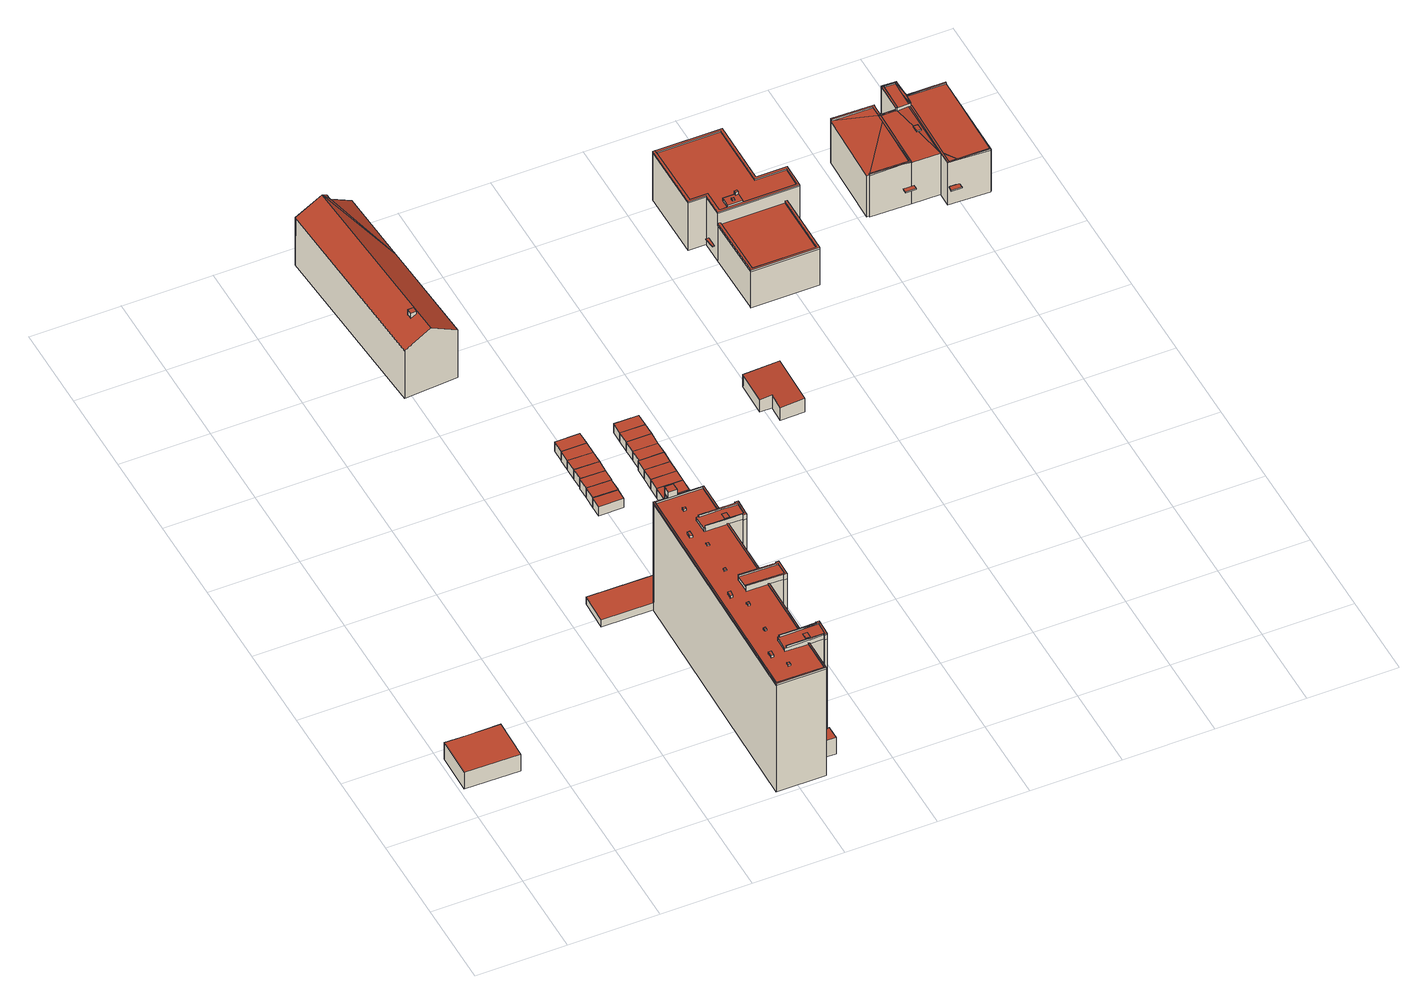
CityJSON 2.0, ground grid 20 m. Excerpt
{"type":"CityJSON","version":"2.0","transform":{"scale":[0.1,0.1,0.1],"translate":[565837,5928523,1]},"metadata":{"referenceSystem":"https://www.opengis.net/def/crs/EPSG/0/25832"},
"CityObjects":{
"building1":{"type":"Building","attributes":{"Grundfläche 2D":"113.666147","Grundhöhe NN":"2.734"},"geometry":[{"type":"Solid","lod":"3","boundaries":[[[[0,1,2,3,4]],[[5,6,4,3]],[[6,7,8,1,0,4]],[[8,9,2,1]],[[9,5,3,2]],[[9,8,7,6,5]]]],"semantics":{"surfaces":[{"type":"RoofSurface"},{"type":"WallSurface"},{"type":"GroundSurface"}],"values":[[0,1,1,1,1,2]]}}]},
"building2":{"type":"Building","attributes":{"Grundfläche 2D":"804.784522","Grundhöhe NN":"1.967"},"children":["building2-1","building2-2","building2-3","building2-4","building2-5","building2-6","building2-7","building2-8","building2-9","building2-10","building2-11","building2-12","building2-13","building2-14","building2-15","building2-16","building2-17"],"geometry":[{"type":"MultiSurface","lod":"3","boundaries":[[[10,11,12,13,14,15,16,17,18,19,20,21,22],[23,24,25,26,27,28,29,30]],[[31,32,33,34,35,36,37,38,39,40,41,42,43,44,45,46]],[[47,48,49,50]],[[51,52,53,54,55,56,57,58,59,60,61,62,63,64,65,66,57,67,68,69,70,71]],[[66,58,57]],[[72,73,74,75]],[[76,77,78,79,80,81,82,83,84,85,86,87,88,89,90,91,92,93,94,95,96,97,98,99]],[[100,101,102,103,104,105,106,107,108,109]],[[110,111,112,113,114,115,116,117,118,119]],[[120,121,122,123,124,125,126]],[[127,128,129,130,131,132,133,134]],[[135,136,137,138,139,140]],[[135,140,141,142]],[[143,79,78,12,11,144,145,142,141,80,146]],[[78,77,13,12]],[[31,46,147,148,149,150,151,14,13,77,76]],[[149,148,152,153]],[[153,152,154,155]],[[155,154,138,137]],[[76,99,32,31]],[[33,32,99,98]],[[34,33,98,97]],[[97,96,35,34]],[[36,35,96,95]],[[156,157,38,37]],[[39,38,157,74]],[[158,43,42,73]],[[158,159,44,43]],[[159,160,45,44]],[[160,147,46,45]],[[85,84,50,49]],[[52,94,93,53]],[[93,92,54,53]],[[91,55,54,92]],[[100,109,161,162]],[[101,100,162,163]],[[102,101,163,164]],[[133,147,160,165,166,134]],[[147,133,132,148]],[[148,132,131,152]],[[152,131,130,154]],[[167,138,154,130,129,168]],[[169,140,139,138,167,170]],[[141,140,169,171]],[[80,141,171,172]],[[118,81,80,172,173,119]],[[81,118,117,174]],[[174,117,116,175]],[[176,177,175,116,115,114]],[[178,179,180,176,114,113,181]],[[182,179,178,183]],[[184,182,183,185]],[[88,184,185,186]],[[108,89,88,186,161,109]],[[89,108,107,187]],[[188,189,187,107,106,105]],[[190,191,188,105,104,103]],[[192,193,194,195,196,190,103,102,164]],[[197,194,193,198]],[[199,197,198,200]],[[156,199,200,201]],[[157,156,201,202]],[[74,157,202,203]],[[74,203,204,124,75]],[[75,124,123,72]],[[72,123,122,73]],[[73,122,121,158]],[[158,121,205,206,159]],[[160,159,206,165]],[[110,119,173,207]],[[208,112,111,110,207,209]],[[113,112,208,181]],[[125,124,204,210]],[[126,125,210,211]],[[120,126,211,212]],[[205,121,120,212]],[[127,134,166,213]],[[128,127,213,214]],[[129,128,214,168]],[[200,198,193,192,164,163,162,161,186,185,183,178,181,208,209,207,173,172,171,169,170,167,168,214,213,166,165,206,205,212,211,210,204,203,202,201]]],"semantics":{"surfaces":[{"type":"RoofSurface"},{"type":"WallSurface"},{"type":"GroundSurface"}],"values":[0,0,0,0,0,0,0,0,0,0,0,1,1,1,1,1,1,1,1,1,1,1,1,1,1,1,1,1,1,1,1,1,1,1,1,1,1,1,1,1,1,1,1,1,1,1,1,1,1,1,1,1,1,1,1,1,1,1,1,1,1,1,1,1,1,1,1,1,1,1,1,1,1,1,1,1,1,1,1,2]}}]},
"building2-1":{"type":"BuildingInstallation","parents":["building2"],"geometry":[{"type":"MultiSurface","lod":"3","boundaries":[[[215,216,217,218]],[[88,89,216,215]],[[90,87,218,217]]],"semantics":{"surfaces":[{"type":"RoofSurface"},{"type":"WallSurface"}],"values":[0,1,1]}}]},
"building2-2":{"type":"BuildingInstallation","parents":["building2"],"geometry":[{"type":"MultiSurface","lod":"3","boundaries":[[[219,220,221,222]],[[222,221,223,224]],[[219,222,224,225]],[[220,219,225,226]],[[221,220,226,223]]],"semantics":{"surfaces":[{"type":"RoofSurface"},{"type":"WallSurface"}],"values":[0,1,1,1,1]}}]},
"building2-3":{"type":"BuildingInstallation","parents":["building2"],"geometry":[{"type":"MultiSurface","lod":"3","boundaries":[[[227,228,229,230]],[[230,229,231,232]],[[227,230,232,233]],[[228,227,233,234]],[[229,228,234,231]]],"semantics":{"surfaces":[{"type":"RoofSurface"},{"type":"WallSurface"}],"values":[0,1,1,1,1]}}]},
"building2-4":{"type":"BuildingInstallation","parents":["building2"],"geometry":[{"type":"MultiSurface","lod":"3","boundaries":[[[235,236,237,238,239,240,241,242,243,244,245,246,247,248,249,250]],[[245,244,86,85,49]],[[246,245,49,48]],[[247,246,48,47]],[[248,247,47,50]],[[248,50,84,83,249]],[[251,81,174,236,235,250,249,83,82,252]],[[236,174,175,237]],[[239,238,237,175,177,176]],[[241,240,239,176,180,179]],[[241,179,182,242]],[[242,182,184,243]],[[218,87,86,244,243,184,88,215]]],"semantics":{"surfaces":[{"type":"RoofSurface"},{"type":"WallSurface"}],"values":[0,1,1,1,1,1,1,1,1,1,1,1,1]}}]},
"building2-5":{"type":"BuildingInstallation","parents":["building2"],"geometry":[{"type":"MultiSurface","lod":"3","boundaries":[[[253,254,255,256,257,258,259,260,261,262,263,264,265,266,267,268,269,270]],[[264,263,11,10]],[[265,264,10,22]],[[22,21,265]],[[21,20,265]],[[266,265,20,19]],[[17,267,266,19,18]],[[267,17,16]],[[268,267,16,15]],[[269,268,15,14]],[[14,151,150,149,254,253,270,269]],[[149,153,255,254]],[[153,155,256,255]],[[155,137,257,256]],[[137,136,135,259,258,257]],[[135,142,260,259]],[[142,145,144,11,263,262,261,260]]],"semantics":{"surfaces":[{"type":"RoofSurface"},{"type":"WallSurface"}],"values":[0,1,1,1,1,1,1,1,1,1,1,1,1,1,1,1,1]}}]},
"building2-6":{"type":"BuildingInstallation","parents":["building2"],"geometry":[{"type":"MultiSurface","lod":"3","boundaries":[[[271,272,273,274]],[[272,271,275,276]],[[274,273,277,278]],[[271,274,278,275]],[[273,272,276,277]]],"semantics":{"surfaces":[{"type":"RoofSurface"},{"type":"WallSurface"}],"values":[0,1,1,1,1]}}]},
"building2-7":{"type":"BuildingInstallation","parents":["building2"],"geometry":[{"type":"MultiSurface","lod":"3","boundaries":[[[279,280,281,282]],[[282,281,283,284]],[[279,282,284,285]],[[280,279,285,286]],[[281,280,286,283]]],"semantics":{"surfaces":[{"type":"RoofSurface"},{"type":"WallSurface"}],"values":[0,1,1,1,1]}}]},
"building2-8":{"type":"BuildingInstallation","parents":["building2"],"geometry":[{"type":"MultiSurface","lod":"3","boundaries":[[[287,288,289,290]],[[290,289,291,292]],[[287,290,292,293]],[[288,287,293,294]],[[289,288,294,291]]],"semantics":{"surfaces":[{"type":"RoofSurface"},{"type":"WallSurface"}],"values":[0,1,1,1,1]}}]},
"building2-9":{"type":"BuildingInstallation","parents":["building2"],"geometry":[{"type":"MultiSurface","lod":"3","boundaries":[[[295,30,29,296]],[[27,26,296,29,28]],[[295,296,26,25]],[[23,30,295,25,24]]],"semantics":{"surfaces":[{"type":"RoofSurface"},{"type":"WallSurface"}],"values":[0,1,1,1]}}]},
"building2-10":{"type":"BuildingInstallation","parents":["building2"],"geometry":[{"type":"MultiSurface","lod":"3","boundaries":[[[297,298,299,300,301]],[[63,62,299,298,65,64]],[[300,299,62,61]],[[59,58,66,297,301,300,61,60]],[[298,297,66,65]]],"semantics":{"surfaces":[{"type":"RoofSurface"},{"type":"WallSurface"}],"values":[0,1,1,1,1]}}]},
"building2-11":{"type":"BuildingInstallation","parents":["building2"],"geometry":[{"type":"MultiSurface","lod":"3","boundaries":[[[302,303,304,305]],[[305,304,306,307]],[[302,305,307,308]],[[303,302,308,309]],[[304,303,309,306]]],"semantics":{"surfaces":[{"type":"RoofSurface"},{"type":"WallSurface"}],"values":[0,1,1,1,1]}}]},
"building2-12":{"type":"BuildingInstallation","parents":["building2"],"geometry":[{"type":"MultiSurface","lod":"3","boundaries":[[[310,311,312,313]],[[313,312,314,315]],[[310,313,315,316]],[[311,310,316,317]],[[312,311,317,314]]],"semantics":{"surfaces":[{"type":"RoofSurface"},{"type":"WallSurface"}],"values":[0,1,1,1,1]}}]},
"building2-13":{"type":"BuildingInstallation","parents":["building2"],"geometry":[{"type":"MultiSurface","lod":"3","boundaries":[[[146,251,252,143]],[[80,81,251,146]],[[82,79,143,252]]],"semantics":{"surfaces":[{"type":"RoofSurface"},{"type":"WallSurface"}],"values":[0,1,1]}}]},
"building2-14":{"type":"BuildingInstallation","parents":["building2"],"geometry":[{"type":"MultiSurface","lod":"3","boundaries":[[[318,319,320,321,322,323,324,325,326,327,328,329,330,331,332,333,334,335,336]],[[323,322,52,51]],[[70,69,68,325,324,323,51,71]],[[326,325,68,67]],[[326,67,57]],[[327,326,57,56]],[[328,327,56,55]],[[91,90,217,216,89,187,331,330,329,328,55]],[[333,332,331,187,189,188]],[[335,334,333,188,191,190]],[[195,194,319,318,336,335,190,196]],[[319,194,197,320]],[[320,197,199,321]],[[156,37,36,95,94,52,322,321,199]]],"semantics":{"surfaces":[{"type":"RoofSurface"},{"type":"WallSurface"}],"values":[0,1,1,1,1,1,1,1,1,1,1,1,1,1]}}]},
"building2-15":{"type":"BuildingInstallation","parents":["building2"],"geometry":[{"type":"MultiSurface","lod":"3","boundaries":[[[337,338,339,340]],[[340,339,341,342]],[[337,340,342,343]],[[338,337,343,344]],[[339,338,344,341]]],"semantics":{"surfaces":[{"type":"RoofSurface"},{"type":"WallSurface"}],"values":[0,1,1,1,1]}}]},
"building2-16":{"type":"BuildingInstallation","parents":["building2"],"geometry":[{"type":"MultiSurface","lod":"3","boundaries":[[[345,346,347,348,349]],[[75,72,345,349]],[[73,42,41,347,346,345,72]],[[347,41,40,348]],[[39,74,75,349,348,40]]],"semantics":{"surfaces":[{"type":"RoofSurface"},{"type":"WallSurface"}],"values":[0,1,1,1,1]}}]},
"building2-17":{"type":"BuildingInstallation","parents":["building2"],"geometry":[{"type":"MultiSurface","lod":"3","boundaries":[[[350,351,352,353]],[[353,352,354,355]],[[350,353,355,356]],[[351,350,356,357]],[[352,351,357,354]]],"semantics":{"surfaces":[{"type":"RoofSurface"},{"type":"WallSurface"}],"values":[0,1,1,1,1]}}]},
"building3":{"type":"Building","attributes":{"Grundfläche 2D":"14.463329","Grundhöhe NN":"2.059"},"geometry":[{"type":"Solid","lod":"3","boundaries":[[[[358,359,360,361]],[[362,363,361,360]],[[363,364,358,361]],[[364,365,359,358]],[[365,362,360,359]],[[365,364,363,362]]]],"semantics":{"surfaces":[{"type":"RoofSurface"},{"type":"WallSurface"},{"type":"GroundSurface"}],"values":[[0,1,1,1,1,2]]}}]},
"building4":{"type":"Building","attributes":{"Grundfläche 2D":"16.097589","Grundhöhe NN":"2.070"},"geometry":[{"type":"Solid","lod":"3","boundaries":[[[[366,367,368,369]],[[370,362,369,368]],[[362,365,366,369]],[[365,371,367,366]],[[371,370,368,367]],[[371,365,362,370]]]],"semantics":{"surfaces":[{"type":"RoofSurface"},{"type":"WallSurface"},{"type":"GroundSurface"}],"values":[[0,1,1,1,1,2]]}}]},
"building5":{"type":"Building","attributes":{"Grundfläche 2D":"16.093532","Grundhöhe NN":"2.133"},"geometry":[{"type":"Solid","lod":"3","boundaries":[[[[372,373,374,375,368,376]],[[377,378,375,374,373,372,379,380]],[[368,375,378,370]],[[376,368,370,381]],[[372,376,381,379]],[[378,377,380,379,381,370]]]],"semantics":{"surfaces":[{"type":"RoofSurface"},{"type":"WallSurface"},{"type":"GroundSurface"}],"values":[[0,1,1,1,1,2]]}}]},
"building6":{"type":"Building","attributes":{"Grundfläche 2D":"510.493209","Grundhöhe NN":"2.118"},"children":["building6-1","building6-2","building6-3","building6-4"],"geometry":[{"type":"Solid","lod":"3","boundaries":[[[[382,383,384,385,386]],[[387,385,384]],[[388,387,384]],[[389,385,387]],[[390,391,382,386,385]],[[388,384,383,392,393]],[[387,388,393,394]],[[389,387,394,395]],[[390,385,389,395,396]],[[391,390,396,397]],[[392,383,382,391,397]],[[396,395,394,393,392,397]]]],"semantics":{"surfaces":[{"type":"RoofSurface"},{"type":"WallSurface"},{"type":"GroundSurface"}],"values":[[0,0,0,0,0,1,1,1,1,1,1,2]]}}]},
"building6-1":{"type":"BuildingInstallation","parents":["building6"],"geometry":[{"type":"MultiSurface","lod":"3","boundaries":[[[398,399,400,401]],[[401,400,402,403]],[[398,401,403,404]],[[399,398,404,405]],[[400,399,405,402]]],"semantics":{"surfaces":[{"type":"RoofSurface"},{"type":"WallSurface"}],"values":[0,1,1,1,1]}}]},
"building6-2":{"type":"BuildingInstallation","parents":["building6"],"geometry":[{"type":"MultiSurface","lod":"3","boundaries":[[[406,407,408,409]],[[410,411,408,407]],[[412,410,407,406]],[[411,413,409,408]],[[413,412,406,409]],[[410,412,413,411]]],"semantics":{"surfaces":[{"type":"RoofSurface"},{"type":"WallSurface"},{"type":"OuterCeilingSurface"}],"values":[0,1,1,1,1,2]}}]},
"building6-3":{"type":"BuildingInstallation","parents":["building6"],"geometry":[{"type":"MultiSurface","lod":"3","boundaries":[[[414,415,416,417]],[[418,419,414,417]],[[420,421,416,415]],[[421,418,417,416]],[[419,420,415,414]],[[420,419,418,421]]],"semantics":{"surfaces":[{"type":"RoofSurface"},{"type":"WallSurface"},{"type":"OuterCeilingSurface"}],"values":[0,1,1,1,1,2]}}]},
"building6-4":{"type":"BuildingInstallation","parents":["building6"],"geometry":[{"type":"MultiSurface","lod":"3","boundaries":[[[422,423,424,425]],[[424,423,426,427]],[[425,424,427,428]],[[422,425,428,429]],[[423,422,429,426]],[[426,429,428,427]]],"semantics":{"surfaces":[{"type":"RoofSurface"},{"type":"WallSurface"},{"type":"OuterCeilingSurface"}],"values":[0,1,1,1,1,2]}}]},
"building7":{"type":"Building","attributes":{"Grundfläche 2D":"15.277934","Grundhöhe NN":"2.157"},"geometry":[{"type":"Solid","lod":"3","boundaries":[[[[430,431,374,373,372]],[[432,433,374,431]],[[433,434,435,372,373,374]],[[435,436,430,372]],[[436,432,431,430]],[[434,433,432,436,435]]]],"semantics":{"surfaces":[{"type":"RoofSurface"},{"type":"WallSurface"},{"type":"GroundSurface"}],"values":[[0,1,1,1,1,2]]}}]},
"building8":{"type":"Building","attributes":{"Grundfläche 2D":"15.981562","Grundhöhe NN":"2.160"},"geometry":[{"type":"Solid","lod":"3","boundaries":[[[[430,437,438,431]],[[439,432,431,438]],[[432,436,430,431]],[[436,440,437,430]],[[440,439,438,437]],[[440,436,432,439]]]],"semantics":{"surfaces":[{"type":"RoofSurface"},{"type":"WallSurface"},{"type":"GroundSurface"}],"values":[[0,1,1,1,1,2]]}}]},
"building9":{"type":"Building","attributes":{"Grundfläche 2D":"15.762046","Grundhöhe NN":"2.227"},"geometry":[{"type":"Solid","lod":"3","boundaries":[[[[437,441,442,438]],[[443,439,438,442]],[[439,440,437,438]],[[440,444,441,437]],[[444,443,442,441]],[[444,440,439,443]]]],"semantics":{"surfaces":[{"type":"RoofSurface"},{"type":"WallSurface"},{"type":"GroundSurface"}],"values":[[0,1,1,1,1,2]]}}]},
"building10":{"type":"Building","attributes":{"Grundfläche 2D":"16.233964","Grundhöhe NN":"2.291"},"geometry":[{"type":"Solid","lod":"3","boundaries":[[[[445,446,442,441]],[[447,448,441,442]],[[448,449,445,441]],[[449,450,446,445]],[[450,447,442,446]],[[450,449,448,447]]]],"semantics":{"surfaces":[{"type":"RoofSurface"},{"type":"WallSurface"},{"type":"GroundSurface"}],"values":[[0,1,1,1,1,2]]}}]},
"building11":{"type":"Building","attributes":{"Grundfläche 2D":"15.268965","Grundhöhe NN":"2.030"},"geometry":[{"type":"Solid","lod":"3","boundaries":[[[[451,452,453,454]],[[455,456,454,453]],[[456,457,451,454]],[[457,458,452,451]],[[458,455,453,452]],[[458,457,456,455]]]],"semantics":{"surfaces":[{"type":"RoofSurface"},{"type":"WallSurface"},{"type":"GroundSurface"}],"values":[[0,1,1,1,1,2]]}}]},
"building12":{"type":"Building","attributes":{"Grundfläche 2D":"15.993526","Grundhöhe NN":"2.028"},"geometry":[{"type":"Solid","lod":"3","boundaries":[[[[452,459,460,453]],[[461,455,453,460]],[[455,458,452,453]],[[458,462,459,452]],[[462,461,460,459]],[[462,458,455,461]]]],"semantics":{"surfaces":[{"type":"RoofSurface"},{"type":"WallSurface"},{"type":"GroundSurface"}],"values":[[0,1,1,1,1,2]]}}]},
"building13":{"type":"Building","attributes":{"Grundfläche 2D":"15.921658","Grundhöhe NN":"2.071"},"geometry":[{"type":"Solid","lod":"3","boundaries":[[[[460,459,463,464]],[[465,466,464,463]],[[466,467,460,464]],[[467,468,459,460]],[[468,465,463,459]],[[468,467,466,465]]]],"semantics":{"surfaces":[{"type":"RoofSurface"},{"type":"WallSurface"},{"type":"GroundSurface"}],"values":[[0,1,1,1,1,2]]}}]},
"building14":{"type":"Building","attributes":{"Grundfläche 2D":"16.288158","Grundhöhe NN":"2.124"},"geometry":[{"type":"Solid","lod":"3","boundaries":[[[[464,463,469,470]],[[471,472,470,469]],[[472,466,464,470]],[[466,465,463,464]],[[465,471,469,463]],[[465,466,472,471]]]],"semantics":{"surfaces":[{"type":"RoofSurface"},{"type":"WallSurface"},{"type":"GroundSurface"}],"values":[[0,1,1,1,1,2]]}}]},
"building15":{"type":"Building","attributes":{"Grundfläche 2D":"15.994988","Grundhöhe NN":"2.147"},"geometry":[{"type":"Solid","lod":"3","boundaries":[[[[473,474,470,469]],[[474,473,475,476]],[[470,474,476,472]],[[469,470,472,471]],[[473,469,471,475]],[[476,475,471,472]]]],"semantics":{"surfaces":[{"type":"RoofSurface"},{"type":"WallSurface"},{"type":"GroundSurface"}],"values":[[0,1,1,1,1,2]]}}]},
"building16":{"type":"Building","attributes":{"Grundfläche 2D":"15.377897","Grundhöhe NN":"2.152"},"geometry":[{"type":"Solid","lod":"3","boundaries":[[[[473,477,478,479]],[[480,481,479,478]],[[481,482,473,479]],[[482,483,477,473]],[[483,480,478,477]],[[483,482,481,480]]]],"semantics":{"surfaces":[{"type":"RoofSurface"},{"type":"WallSurface"},{"type":"GroundSurface"}],"values":[[0,1,1,1,1,2]]}}]},
"building17":{"type":"Building","attributes":{"Grundfläche 2D":"15.937960","Grundhöhe NN":"2.152"},"geometry":[{"type":"Solid","lod":"3","boundaries":[[[[478,477,484,485]],[[486,487,485,484]],[[487,480,478,485]],[[480,483,477,478]],[[483,486,484,477]],[[483,480,487,486]]]],"semantics":{"surfaces":[{"type":"RoofSurface"},{"type":"WallSurface"},{"type":"GroundSurface"}],"values":[[0,1,1,1,1,2]]}}]},
"building18":{"type":"Building","attributes":{"Grundfläche 2D":"15.546460","Grundhöhe NN":"2.162"},"geometry":[{"type":"Solid","lod":"3","boundaries":[[[[484,488,489,485]],[[490,487,485,489]],[[487,486,484,485]],[[486,491,488,484]],[[491,490,489,488]],[[491,486,487,490]]]],"semantics":{"surfaces":[{"type":"RoofSurface"},{"type":"WallSurface"},{"type":"GroundSurface"}],"values":[[0,1,1,1,1,2]]}}]},
"building19":{"type":"Building","attributes":{"Grundfläche 2D":"15.468895","Grundhöhe NN":"2.178"},"geometry":[{"type":"Solid","lod":"3","boundaries":[[[[492,489,488,493]],[[491,494,493,488]],[[494,495,492,493]],[[495,490,489,492]],[[490,491,488,489]],[[490,495,494,491]]]],"semantics":{"surfaces":[{"type":"RoofSurface"},{"type":"WallSurface"},{"type":"GroundSurface"}],"values":[[0,1,1,1,1,2]]}}]},
"building20":{"type":"Building","attributes":{"Grundfläche 2D":"82.353135","Grundhöhe NN":"2.206"},"geometry":[{"type":"Solid","lod":"3","boundaries":[[[[496,497,498,499,500,501]],[[502,503,501,500]],[[503,504,496,501]],[[504,505,497,496]],[[505,506,498,497]],[[506,507,499,498]],[[507,502,500,499]],[[507,506,505,504,503,502]]]],"semantics":{"surfaces":[{"type":"RoofSurface"},{"type":"WallSurface"},{"type":"GroundSurface"}],"values":[[0,1,1,1,1,1,1,2]]}}]},
"building21":{"type":"Building","attributes":{"Grundfläche 2D":"550.740659","Grundhöhe NN":"2.270"},"children":["building21-1","building21-2","building21-3","building21-4","building21-5"],"geometry":[{"type":"MultiSurface","lod":"3","boundaries":[[[508,509,510,511,512,513,514,515,516,517,518]],[[519,520,521,522,523,512,511,524,525,526,527,528,517,516]],[[529,530,531,532,533,534,535,536,537]],[[538,539,540,541,542,543,544,545,546,547]],[[548,549,550,551]],[[513,512,539,538]],[[538,547,514,513]],[[547,546,515,514]],[[516,515,546,545]],[[552,518,517,553]],[[552,554,508,518]],[[555,509,508,554]],[[555,556,557,511,510,509]],[[558,559,525,524]],[[559,560,526,525]],[[560,561,527,526]],[[561,562,528,527]],[[562,553,517,528]],[[519,516,545,544]],[[520,543,542,521]],[[542,541,522,521]],[[541,540,523,522]],[[540,539,512,523]],[[557,558,524,511]],[[549,548,537,536,563,564,565,562,561,532,531]],[[566,567,568,534,533,532]],[[568,569,535,534]],[[569,563,536,535]],[[529,537,548,551]],[[530,529,551,550]],[[531,530,550,549]],[[570,558,557,556,555,571,572]],[[559,558,570,573]],[[560,559,573,574]],[[532,561,560,574,575,566]],[[576,552,553,562,565,577]],[[554,552,576,578]],[[555,554,578,571]],[[579,568,567,566,575,580]],[[569,568,579,581]],[[563,569,581,564]],[[570,572,571,578,576,577,565,564,581,579,580,575,574,573]]],"semantics":{"surfaces":[{"type":"RoofSurface"},{"type":"WallSurface"},{"type":"GroundSurface"}],"values":[0,0,0,0,0,1,1,1,1,1,1,1,1,1,1,1,1,1,1,1,1,1,1,1,1,1,1,1,1,1,1,1,1,1,1,1,1,1,1,1,1,2]}}]},
"building21-1":{"type":"BuildingInstallation","parents":["building21"],"geometry":[{"type":"MultiSurface","lod":"3","boundaries":[[[582,583,584,585]]],"semantics":{"surfaces":[{"type":"RoofSurface"}],"values":[0]}}]},
"building21-2":{"type":"BuildingInstallation","parents":["building21"],"geometry":[{"type":"MultiSurface","lod":"3","boundaries":[[[586,587,588,589]],[[589,588,590,591]],[[591,592,593,594,586,589]],[[594,595,587,586]],[[596,590,588,587,595,597]]],"semantics":{"surfaces":[{"type":"RoofSurface"},{"type":"WallSurface"}],"values":[0,1,1,1,1]}}]},
"building21-3":{"type":"BuildingInstallation","parents":["building21"],"geometry":[{"type":"MultiSurface","lod":"3","boundaries":[[[592,591,590,596,598,599,600,601],[602,603,604,605]],[[520,519,600,599]],[[544,606,601,600,519]],[[597,607,598,596]],[[601,606,593,592]],[[543,520,599,598,607]]],"semantics":{"surfaces":[{"type":"RoofSurface"},{"type":"WallSurface"}],"values":[0,1,1,1,1,1]}}]},
"building21-4":{"type":"BuildingInstallation","parents":["building21"],"geometry":[{"type":"MultiSurface","lod":"3","boundaries":[[[608,609,610,611]],[[608,611,602,605]],[[611,610,603,602]],[[609,608,605,604]],[[610,609,604,603]]],"semantics":{"surfaces":[{"type":"RoofSurface"},{"type":"WallSurface"}],"values":[0,1,1,1,1]}}]},
"building21-5":{"type":"BuildingInstallation","parents":["building21"],"geometry":[{"type":"MultiSurface","lod":"3","boundaries":[[[612,613,614,615]],[[616,617,615,614]],[[617,618,612,615]],[[618,619,613,612]],[[619,616,614,613]],[[619,618,617,616]]],"semantics":{"surfaces":[{"type":"RoofSurface"},{"type":"WallSurface"},{"type":"OuterCeilingSurface"}],"values":[0,1,1,1,1,2]}}]},
"building22":{"type":"Building","attributes":{"Grundfläche 2D":"468.196550","Grundhöhe NN":"1.621"},"children":["building22-1","building22-2","building22-3","building22-4","building22-5","building22-6","building22-7","building22-8","building22-9"],"geometry":[{"type":"Solid","lod":"3","boundaries":[[[[620,621,622,623,624,625,626,627,628,629,630,631,632,633,634]],[[626,635,636]],[[627,626,636,629,628]],[[637,638,639]],[[621,620,634,640,641,642,643,637,644,645,646,647]],[[622,621,647,646,648,649,650]],[[643,642,641,640,634,633,651,638,637]],[[652,653,654]],[[653,655,654]],[[652,656,635,657,658,659,660,661,653]],[[657,662,658]],[[663,658,662]],[[661,660,664,653]],[[665,666,667,668,669,670,671,672,673,674]],[[637,639,675,676]],[[644,637,676,677]],[[645,644,677,678]],[[646,645,678,679]],[[648,646,679,680]],[[681,623,650,649,648,680,682,683]],[[623,622,650]],[[651,633,684,685]],[[639,638,651,685,675]],[[626,657,635]],[[686,663,662,657,626,625,687]],[[659,658,663,686,688,689]],[[660,659,689,690]],[[664,660,690,691]],[[653,664,691,692]],[[655,653,692,693]],[[654,655,693,694]],[[633,632,695,684,633,634]],[[622,621,620,621]],[[624,623,681,683,682,687,625]],[[674,696,631,630,665]],[[665,630,629,666]],[[656,697,669,668,667,666,629,636,635]],[[652,654,694,698,670,669,697,656]],[[699,672,671,670,698,700]],[[696,674,673,672,699,695,632,631]],[[680,679,678,677,676,675,685,684,695,699,700,698,694,693,692,691,690,689,688,686,687,682]]]],"semantics":{"surfaces":[{"type":"RoofSurface"},{"type":"WallSurface"},{"type":"GroundSurface"}],"values":[[0,0,0,0,0,0,0,0,0,0,0,0,0,0,1,1,1,1,1,1,1,1,1,1,1,1,1,1,1,1,1,1,1,1,1,1,1,1,1,1,2]]}}]},
"building22-1":{"type":"BuildingInstallation","parents":["building22"],"geometry":[{"type":"MultiSurface","lod":"3","boundaries":[[[696,701,702,703,704]],[[705,706,702]],[[706,703,702]],[[701,696,631,632]],[[702,701,632,633]],[[707,631,696,704,703,706,620,708]]],"semantics":{"surfaces":[{"type":"RoofSurface"},{"type":"WallSurface"}],"values":[0,0,0,1,1,1]}}]},
"building22-2":{"type":"BuildingInstallation","parents":["building22"],"geometry":[{"type":"MultiSurface","lod":"3","boundaries":[[[709,710,711,712]],[[628,713,710,709,714]],[[713,715,711,710]],[[716,712,711,715,627]],[[716,714,709,712]]],"semantics":{"surfaces":[{"type":"RoofSurface"},{"type":"WallSurface"}],"values":[0,1,1,1,1]}}]},
"building22-3":{"type":"BuildingInstallation","parents":["building22"],"geometry":[{"type":"MultiSurface","lod":"3","boundaries":[[[717,705,718]],[[706,705,717]],[[706,717,719,720,721,722,723,724]],[[725,726,647,727,721,720,719,717,718,728,642]],[[646,722,721,727]],[[646,648,723,722]],[[649,650,724,723,648]],[[724,650,622,621,620,706]]],"semantics":{"surfaces":[{"type":"RoofSurface"},{"type":"WallSurface"}],"values":[0,0,0,1,1,1,1,1]}}]},
"building22-4":{"type":"BuildingInstallation","parents":["building22"],"geometry":[{"type":"MultiSurface","lod":"3","boundaries":[[[729,730,731,732,733,734,735,736,702,737,738]],[[718,705,736]],[[705,702,736]],[[639,637,739,731,730,729]],[[739,740,643,641,741,735,734,733,732,731]],[[741,640,728,718,736,735]],[[633,651,738,737,702]],[[638,639,729,738,651]]],"semantics":{"surfaces":[{"type":"RoofSurface"},{"type":"WallSurface"}],"values":[0,0,0,1,1,1,1,1]}}]},
"building22-5":{"type":"BuildingInstallation","parents":["building22"],"geometry":[{"type":"MultiSurface","lod":"3","boundaries":[[[742,743,697,744,745,746,747,748,749,750]],[[745,744,635,657]],[[662,663,746,745,657]],[[663,658,659,748,747,746]],[[659,660,661,750,749,748]],[[661,751,742,750]],[[742,751,752,753,743]],[[656,635,744,697,743,753]]],"semantics":{"surfaces":[{"type":"RoofSurface"},{"type":"WallSurface"}],"values":[0,1,1,1,1,1,1,1]}}]},
"building22-6":{"type":"BuildingInstallation","parents":["building22"],"geometry":[{"type":"MultiSurface","lod":"3","boundaries":[[[754,755,756,757]],[[654,652,755,754]],[[652,653,756,755]],[[653,655,757,756]],[[655,654,754,757]]],"semantics":{"surfaces":[{"type":"RoofSurface"},{"type":"WallSurface"}],"values":[0,1,1,1,1]}}]},
"building22-7":{"type":"BuildingInstallation","parents":["building22"],"geometry":[{"type":"MultiSurface","lod":"3","boundaries":[[[758,759,760,761,762]],[[761,763,764,765]],[[765,762,761]],[[766,767,768,769,763]],[[769,770,763]],[[770,764,763]],[[771,767,766]],[[772,768,767]],[[773,764,770]],[[774,762,765]],[[674,665,760,759]],[[760,665,775,761]],[[763,761,775,776]],[[763,776,667,771,766]],[[669,772,767,771,667,668]],[[769,669,670,773,770]],[[769,768,669]],[[768,772,669]],[[773,670,671,672,774,765,764]],[[774,672,673,674,759,758,762]]],"semantics":{"surfaces":[{"type":"RoofSurface"},{"type":"WallSurface"}],"values":[0,0,0,0,0,0,0,0,0,0,1,1,1,1,1,1,1,1,1,1]}}]},
"building22-8":{"type":"BuildingInstallation","parents":["building22"],"geometry":[{"type":"MultiSurface","lod":"3","boundaries":[[[681,777,778,779,780]],[[780,781,683,782,777,681]],[[782,783,778,777]],[[783,784,779,778]],[[784,781,780,779]],[[782,683,781,784,783]]],"semantics":{"surfaces":[{"type":"RoofSurface"},{"type":"WallSurface"},{"type":"OuterCeilingSurface"}],"values":[0,1,1,1,1,2]}}]},
"building22-9":{"type":"BuildingInstallation","parents":["building22"],"geometry":[{"type":"MultiSurface","lod":"3","boundaries":[[[785,786,787,788]],[[789,790,788,787]],[[790,791,785,788]],[[791,792,786,785]],[[792,789,787,786]],[[792,791,790,789]]],"semantics":{"surfaces":[{"type":"RoofSurface"},{"type":"WallSurface"},{"type":"OuterCeilingSurface"}],"values":[0,1,1,1,1,2]}}]}
},
"vertices":[
[56,365,61],[7,366,61],[5,273,61],[127,271,61],[129,365,61],[127,271,17],[129,365,17],[56,365,17],[7,366,17],[5,273,17],
[612,119,306],[612,121,306],[610,121,306],[609,86,306],[613,86,306],[613,88,306],[659,87,307],[661,87,307],[693,87,308],[696,87,308],[697,117,308],[662,118,307],[659,118,307],[661,93,307],[659,93,307],[657,93,307],[657,106,307],[659,106,307],[661,106,307],[667,106,308],[667,92,308],[659,85,301],[658,10,301],[554,11,301],[562,571,301],[665,570,301],[664,493,301],[667,493,301],[668,572,301],[610,573,301],[610,571,301],[591,571,301],[591,573,301],[560,574,301],[552,8,301],[660,7,301],[661,85,301],[699,273,308],[699,303,308],[615,305,308],[615,275,308],[618,492,306],[618,494,306],[614,494,306],[614,459,306],[617,459,306],[617,461,306],[666,461,307],[666,465,307],[665,465,307],[663,465,307],[662,465,307],[662,479,307],[665,479,307],[666,479,307],[672,479,307],[672,465,307],[701,460,307],[702,490,307],[698,490,307],[667,491,307],[664,491,307],[592,589,297],[591,573,297],[610,573,297],[610,589,297],[659,85,297],[609,86,297],[610,121,297],[659,120,297],[662,120,297],[664,271,297],[661,271,297],[615,272,297],[615,275,297],[615,305,297],[615,308,297],[662,307,297],[664,307,297],[666,458,297],[663,458,297],[617,459,297],[614,459,297],[614,494,297],[618,494,297],[664,493,297],[665,570,297],[562,571,297],[554,11,297],[658,10,297],[708,428,55],[709,457,55],[704,457,55],[704,455,55],[701,455,55],[697,455,55],[697,457,55],[697,458,55],[666,458,55],[666,427,55],[706,241,55],[706,269,55],[706,271,55],[702,271,55],[702,269,55],[699,269,55],[695,269,55],[695,270,55],[664,271,55],[663,241,55],[448,575,29],[560,574,29],[591,573,29],[592,589,29],[610,589,29],[611,644,29],[449,646,29],[704,54,54],[704,85,54],[699,85,54],[699,83,54],[692,83,54],[692,85,54],[661,85,54],[661,55,54],[693,122,308],[697,122,308],[700,122,308],[700,122,297],[697,122,297],[693,122,297],[693,120,297],[693,120,308],[659,120,300],[659,120,307],[662,120,307],[662,120,300],[661,85,297],[692,85,297],[692,85,308],[661,85,307],[659,85,307],[692,83,297],[692,83,308],[699,83,297],[699,83,308],[667,493,297],[668,572,297],[560,574,297],[552,8,297],[660,7,297],[666,427,10],[708,428,10],[709,457,10],[704,457,10],[660,7,10],[661,55,10],[700,122,10],[699,85,10],[693,122,10],[697,122,10],[693,120,10],[662,120,10],[663,241,10],[695,270,297],[695,269,297],[702,269,297],[699,269,297],[703,308,10],[703,308,297],[702,271,297],[702,271,10],[696,308,297],[696,308,10],[696,306,297],[696,306,10],[664,307,10],[697,458,297],[697,455,297],[697,457,297],[704,455,297],[701,455,297],[705,493,10],[705,495,10],[705,495,297],[705,493,297],[704,457,297],[698,495,297],[698,495,10],[698,493,297],[698,493,10],[667,493,10],[668,572,10],[610,573,10],[610,589,10],[560,574,10],[552,8,10],[706,241,10],[706,271,10],[706,269,10],[611,644,10],[449,646,10],[448,575,10],[704,54,10],[704,85,10],
[664,307,300],[666,458,300],[663,458,300],[662,307,300],
[603,155,301],[603,161,301],[598,161,301],[598,155,301],[598,161,297],[598,155,297],[603,155,297],[603,161,297],
[584,268,304],[585,280,304],[579,280,304],[578,268,304],[579,280,297],[578,268,297],[584,268,297],[585,280,297],
[664,271,311],[695,270,311],[695,269,311],[699,269,311],[702,269,311],[702,271,311],[703,308,311],[696,308,311],[696,306,311],[615,308,311],[615,305,311],[699,303,311],[699,273,311],[615,275,311],[615,272,311],[661,271,311],[664,271,300],[661,271,300],
[661,85,311],[692,85,311],[692,83,311],[699,83,311],[700,122,311],[697,122,311],[693,122,311],[693,120,311],[662,120,311],[659,120,311],[612,121,311],[612,119,311],[697,117,311],[696,87,311],[693,87,311],[613,88,311],[613,86,311],[659,85,311],
[583,82,303],[583,94,303],[577,94,303],[577,82,303],[583,82,297],[583,94,297],[577,94,297],[577,82,297],
[587,454,303],[587,467,303],[581,467,303],[581,455,303],[581,467,297],[581,455,297],[587,454,297],[587,467,297],
[606,341,300],[606,347,300],[601,347,300],[601,341,300],[601,347,297],[601,341,297],[606,341,297],[606,347,297],
[657,93,308],[657,106,308],
[672,465,308],[672,479,308],[662,479,308],[662,465,308],[663,465,308],
[605,240,301],[600,240,301],[600,233,301],[605,233,301],[600,233,297],[605,233,297],[605,240,297],[600,240,297],
[602,46,301],[602,53,301],[597,53,301],[597,46,301],[597,53,297],[597,46,297],[602,46,297],[602,53,297],
[705,493,311],[705,495,311],[698,495,311],[698,493,311],[618,494,311],[618,492,311],[698,490,311],[702,490,311],[701,460,311],[617,461,311],[617,459,311],[663,458,311],[666,458,311],[697,458,311],[697,457,311],[697,455,311],[701,455,311],[704,455,311],[704,457,311],
[607,426,300],[602,426,300],[602,420,300],[607,419,300],[602,420,297],[607,419,297],[607,426,297],[602,426,297],
[592,589,316],[591,573,316],[591,571,316],[610,571,316],[610,589,316],
[609,534,302],[603,534,302],[603,528,302],[609,528,302],[603,528,297],[609,528,297],[609,534,297],[603,534,297],
[633,858,35],[633,884,36],[579,885,36],[579,858,35],[579,885,11],[579,858,11],[633,858,11],[633,884,11],
[633,884,37],[633,914,37],[579,915,37],[579,885,37],[579,915,11],[633,914,11],
[634,943,37],[632,943,37],[580,944,37],[579,944,37],[634,914,37],[580,944,11],[579,944,11],[634,943,11],[632,943,11],[634,914,11],
[442,1325,172],[501,1329,139],[485,1573,139],[414,1756,172],[438,1388,172],[425,1743,167],[474,1747,139],[424,1757,167],[354,1752,139],[382,1321,139],[501,1329,11],[474,1747,11],[425,1743,11],[424,1757,11],[354,1752,11],[382,1321,11],
[421,1387,177],[422,1375,177],[434,1375,177],[434,1388,177],[434,1375,170],[434,1388,170],[421,1387,163],[422,1375,163],
[481,1713,40],[476,1713,40],[478,1693,40],[482,1693,40],[476,1713,38],[478,1693,38],[481,1713,38],[482,1693,38],
[498,1433,40],[495,1433,40],[496,1414,40],[500,1414,40],[500,1414,38],[498,1433,38],[495,1433,38],[496,1414,38],
[489,1573,40],[485,1573,40],[487,1553,40],[491,1553,40],[485,1573,38],[487,1553,38],[491,1553,38],[489,1573,38],
[635,971,37],[580,972,37],[580,972,12],[580,944,12],[632,943,12],[634,943,12],[635,971,12],
[635,1000,37],[580,1001,37],[580,1001,12],[635,1000,12],
[635,1029,37],[580,1029,37],[580,1029,12],[635,1029,12],
[635,1059,37],[580,1059,37],[580,1029,13],[635,1029,13],[635,1059,13],[580,1059,13],
[758,798,36],[758,825,36],[703,826,36],[703,798,36],[703,826,10],[703,798,10],[758,798,10],[758,825,10],
[759,854,36],[703,855,36],[703,855,10],[759,854,10],
[759,883,36],[703,883,36],[759,883,11],[703,883,11],[703,855,11],[759,854,11],
[759,912,36],[704,913,36],[759,912,11],[704,913,11],
[760,941,36],[704,941,36],[760,941,11],[704,941,11],
[760,969,36],[706,970,36],[706,941,36],[706,970,12],[706,941,12],[760,941,12],[760,969,12],
[761,999,36],[706,999,36],[761,999,12],[706,999,12],
[761,1027,36],[706,1028,36],[706,1028,12],[761,1027,12],
[707,1056,36],[761,1056,36],[761,1056,12],[707,1056,12],
[988,985,44],[1015,985,46],[1014,946,46],[1067,946,49],[1069,1063,49],[990,1064,44],[1069,1063,12],[990,1064,12],[988,985,12],[1015,985,12],[1014,946,12],[1067,946,12],
[1209,1461,144],[1210,1612,144],[1066,1613,144],[1065,1613,144],[1065,1607,144],[1204,1607,144],[1204,1455,144],[1273,1455,144],[1272,1408,144],[1277,1408,144],[1277,1461,144],[1156,1408,144],[1123,1408,144],[1105,1408,144],[1105,1459,144],[1066,1459,144],[1060,1613,144],[1060,1454,144],[1099,1454,144],[1099,1403,144],[1277,1403,144],[1244,1260,114],[1105,1260,114],[1105,1403,114],[1099,1403,114],[1100,1260,114],[1100,1256,114],[1249,1256,114],[1249,1403,114],[1244,1403,114],[1204,1607,141],[1065,1607,141],[1066,1459,141],[1105,1459,141],[1105,1408,141],[1123,1408,141],[1156,1408,141],[1272,1408,141],[1273,1455,141],[1204,1455,141],[1244,1403,109],[1105,1403,109],[1105,1260,109],[1244,1260,109],[1277,1461,141],[1277,1408,141],[1209,1461,141],[1210,1612,141],[1066,1613,141],[1065,1613,141],[1060,1613,141],[1060,1454,141],[1099,1454,141],[1099,1403,141],[1277,1403,141],[1249,1403,109],[1249,1403,13],[1277,1403,13],[1099,1403,109],[1100,1260,109],[1100,1256,109],[1249,1256,109],[1060,1613,13],[1210,1612,13],[1066,1613,13],[1060,1454,13],[1099,1454,13],[1099,1403,13],[1277,1461,13],[1277,1408,13],[1209,1461,13],[1100,1256,13],[1100,1260,13],[1249,1256,13],
[1198,1424,141],[1198,1435,141],[1187,1435,141],[1187,1423,141],
[1155,1433,155],[1149,1433,155],[1150,1427,155],[1156,1428,155],[1150,1427,148],[1156,1428,148],[1155,1431,148],[1155,1431,141],[1155,1433,141],[1149,1433,141],[1149,1431,148],[1149,1431,141],
[1123,1431,148],[1123,1408,148],[1156,1408,148],[1156,1431,148],[1137,1415,148],[1137,1421,148],[1142,1421,148],[1142,1415,148],[1156,1431,141],[1123,1431,141],
[1142,1415,151],[1142,1421,151],[1137,1421,151],[1137,1415,151],
[1092,1442,42],[1095,1417,42],[1099,1417,42],[1099,1442,42],[1099,1417,40],[1099,1442,40],[1092,1442,40],[1095,1417,40],
[1514,1533,119],[1514,1522,119],[1513,1512,119],[1511,1390,117],[1517,1390,117],[1575,1389,117],[1575,1391,117],[1562,1463,118],[1560,1478,118],[1550,1532,119],[1550,1533,119],[1547,1533,119],[1547,1536,119],[1515,1536,119],[1514,1536,119],[1578,1532,120],[1575,1532,120],[1423,1564,118],[1511,1565,118],[1423,1567,118],[1511,1537,119],[1427,1563,118],[1511,1534,119],[1426,1563,118],[1421,1564,118],[1418,1395,117],[1423,1395,117],[1510,1518,119],[1423,1392,117],[1494,1391,119],[1511,1390,119],[1516,1565,118],[1580,1560,120],[1669,1560,118],[1580,1563,120],[1669,1563,118],[1579,1532,120],[1575,1391,120],[1599,1356,119],[1666,1354,118],[1666,1356,118],[1666,1357,118],[1575,1389,120],[1574,1357,119],[1668,1356,118],[1550,1533,127],[1550,1532,127],[1575,1532,127],[1578,1532,127],[1579,1532,127],[1580,1599,127],[1551,1600,127],[1548,1600,127],[1547,1536,127],[1547,1533,127],[1423,1567,6],[1423,1564,6],[1421,1564,6],[1418,1395,6],[1423,1395,6],[1423,1392,6],[1511,1390,55],[1511,1390,6],[1511,1390,53],[1515,1536,6],[1516,1565,6],[1574,1357,6],[1575,1389,6],[1599,1356,6],[1666,1354,6],[1666,1356,6],[1668,1356,6],[1669,1560,6],[1669,1563,6],[1580,1563,6],[1547,1536,6],[1547,1533,120],[1579,1532,121],[1580,1599,6],[1548,1600,6],[1551,1600,6],
[1547,1536,120],[1515,1536,121],[1530,1533,120],[1546,1533,120],[1514,1536,121],[1514,1533,121],[1546,1533,119],[1530,1533,119],
[1568,1478,121],[1558,1478,121],[1558,1463,121],[1568,1463,121],[1558,1478,118],[1568,1478,119],[1558,1463,118],[1568,1463,118],
[1511,1534,121],[1511,1536,121],[1510,1524,121],[1510,1522,121],[1508,1393,121],[1423,1395,121],[1423,1392,121],[1511,1390,121],[1510,1524,119],[1510,1522,119],[1508,1393,119],[1511,1536,119],
[1423,1567,121],[1423,1564,121],[1423,1563,121],[1425,1563,121],[1426,1563,121],[1427,1563,121],[1511,1561,121],[1511,1537,121],[1515,1561,121],[1516,1565,121],[1423,1563,118],[1425,1563,118],[1511,1561,118],
[1577,1359,121],[1581,1531,121],[1578,1532,121],[1575,1391,121],[1574,1357,121],[1599,1356,121],[1666,1354,121],[1666,1356,121],[1666,1357,121],[1577,1359,119],[1577,1390,120],[1581,1531,120],
[1580,1563,121],[1580,1560,121],[1669,1560,121],[1669,1563,121],
[1547,1536,128],[1547,1533,128],[1550,1533,129],[1551,1596,129],[1548,1596,128],[1576,1595,129],[1576,1599,128],[1551,1600,128],[1575,1560,129],[1578,1532,129],[1580,1560,129],[1580,1563,129],[1580,1595,128],[1575,1532,129],[1579,1532,129],[1580,1599,128],[1548,1600,128],[1551,1596,127],[1576,1595,127],
[1494,1391,55],[1494,1379,55],[1517,1379,55],[1517,1390,55],[1517,1390,53],[1494,1391,53],[1494,1379,53],[1517,1379,53],
[1576,1344,55],[1599,1344,55],[1599,1356,55],[1577,1356,55],[1599,1356,53],[1577,1356,53],[1576,1344,53],[1599,1344,53]
]}
